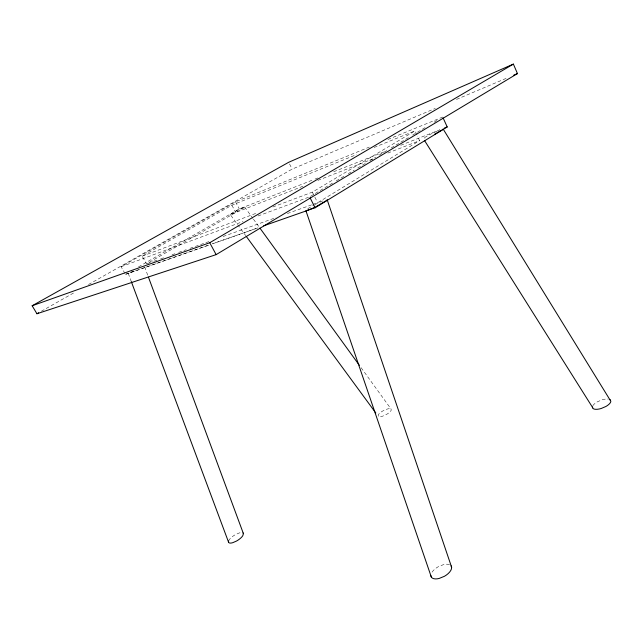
<?xml version="1.0" encoding="UTF-8"?>
<svg xmlns="http://www.w3.org/2000/svg" width="643" height="643" viewBox="0 0 643 643"><rect width="100%" height="100%" fill="white"/><g stroke="black" fill="none" stroke-linecap="round" stroke-linejoin="round"><path stroke-width="0.48" stroke-dasharray="3.21 2.41" d="M230.234 214.529L236.881 210.438L244.621 206.998L243.962 207.649A8.271 0.563 -27.4 0 1 237.998 211.089L234.293 212.946A7.941 0.539 -27.4 0 1 230.234 214.529L245.682 235.595M228.603 540.996L229.229 539.807A8.761 3.127 -31.8 0 1 235.394 534.638L239.172 532.999A8.407 2.998 -31.8 0 1 240.804 532.637M312.916 204.402L317.642 202.714L419.582 140.656L417.516 136.203M310.465 196.34L332.793 182.95M336.225 180.892L344.817 175.748M348.249 173.69L354.261 170.082M357.693 168.024L366.285 162.88M369.717 160.814L375.729 157.213M379.161 155.156L387.753 150.004M391.185 147.946L409.221 137.136M412.653 135.078L425.537 127.354M434.121 122.21L437.561 120.153M272.857 206.998L312.345 192.144L415.032 130.859L417.098 135.311M208.67 245.168L125.449 274.392L127.78 273.058M138.526 266.877L239.284 208.959L314.146 179.429M302.917 186.245L235.724 212.503L146.516 263.887L142.191 256.171L231.882 205.197L356.463 154.633M41.313 311.268L75.392 291.954M88.501 284.527L292.131 169.109L435.271 108.426M124.967 273.54L121.109 266.732L235.539 201.822L369.315 147.086M314.724 204.715L320.198 202.006A11.791 1.182 -27 0 1 324.723 200.118M133.696 271.033L125.449 274.392M456.506 99.424L508.227 77.498M387.898 139.483L442.714 117.058M374.122 147.464L415.032 130.859M315.07 179.067L317.867 177.966M333.701 171.721L384.932 151.515M400.766 145.27L439.884 129.838L430.344 134.307A11.22 0.981 -26.3 0 0 423.689 138.358L423.85 138.832A10.77 0.94 -26.4 0 0 424.91 138.566M317.851 180.41L372.916 158.885M387.85 153.05L419.582 140.656M142.191 256.171L257.819 212.664M121.109 266.732L243.022 221.538M258.028 215.976L309.604 196.854M147.456 263.55L153.13 261.524M154.079 261.187L156.916 260.174M160.694 258.824L163.531 257.811M172.043 254.765L174.88 253.752M178.658 252.402L186.221 249.693M190.006 248.343L210.808 240.908M223.097 236.511L276.04 217.583M287.389 213.524L311.968 204.739M212.463 243.834L257.956 227.855L212.584 243.761M130.232 272.664L208.798 245.087M244.621 206.998L252.86 218.355M253.446 219.167L258.743 226.473M361.117 367.708L391.121 409.101L391.097 410.499A7.539 2.459 -27.1 0 1 386.314 414.534L382.842 416.085A7.242 2.363 -27.1 0 1 378.197 416.246L378.261 414.831A7.539 2.468 -27.1 0 1 383.035 410.837L386.459 409.302A7.234 2.363 -27.1 0 1 391.121 409.101M231.882 205.197L235.724 212.503M235.539 201.822L239.284 208.959M289.551 163.989L292.131 169.109M312.345 192.144L317.642 202.714M131.341 281.682L128.182 273.227A8.689 0.619 -27.9 0 0 128.351 273.323M144.627 266.853L147.753 275.308M592.822 405.757A10.039 4.019 -21.4 0 1 597.339 401.851L601.952 399.866A9.629 3.858 -21.4 0 1 608.35 399.094M307.812 208.75A12.289 1.23 -27 0 1 314.049 205.077M432.08 572.149A11.59 5.819 -27.8 0 1 438.092 566.829L443.397 564.65A11.116 5.578 -27.8 0 1 449.923 564.835"/><path stroke-width="0.96" d="M148.453 277.181L243.416 533.658L242.732 535.804A8.753 3.127 -31.8 0 1 236.528 541.044L232.686 542.708A8.407 2.998 -31.8 0 1 228.482 541.977L131.341 281.682M327.102 199.547L451.627 567.247L451.442 568.951A11.582 5.811 -27.9 0 1 444.474 576.273L439.056 578.483A11.124 5.586 -27.9 0 1 431.365 577.157L305.915 210.719L315.102 207.777L447.215 126.944L443.123 117.958M228.482 541.977L228.603 540.996M442.914 129.364L443.115 128.986L610.85 401.28A10.031 4.019 -21.4 0 1 605.915 406.472L601.205 408.49A9.629 3.858 -21.4 0 1 593.393 408.763L424.501 140.463M326.66 200.471L315.52 206.99M442.054 130.055L434.531 134.323M216.136 254.628L517.462 73.583L513.387 64.099L288.691 162.285L32.15 305.763L36.94 313.752L216.136 254.628L209.739 242.732L32.15 305.763M209.739 242.732L513.387 64.099M36.94 313.752L38.684 312.755M314.829 207.319L308.198 210.205L263.702 225.822M513.765 75.143L517.462 73.583M444.466 128.029L447.215 126.944M609.757 399.52L610.609 400.267M246.277 236.407L375.817 413.007M259.917 228.096L359.349 365.272M310.03 197.69L315.102 207.777M451.105 565.848L451.627 567.247M430.906 575.726L431.365 577.149M592.396 406.971L592.589 407.992M242.998 532.983A8.407 2.998 -31.8 0 1 243.416 533.658"/></g></svg>
